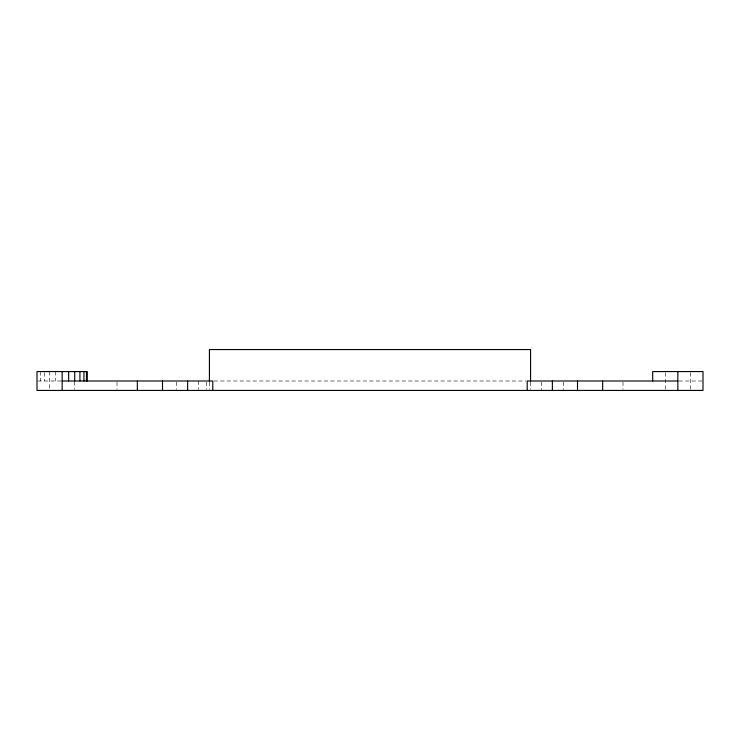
<?xml version="1.0" encoding="UTF-8"?>
<svg xmlns="http://www.w3.org/2000/svg" width="740" height="740" viewBox="0 0 740 740"><rect width="100%" height="100%" fill="white"/><g stroke="black" fill="none" stroke-linecap="round" stroke-linejoin="round"><path stroke-width="0.56" stroke-dasharray="3.7 2.78" d="M37.86 380.998L62.151 380.998M214.045 380.998L525.955 380.998M678.941 380.998L702.14 380.998M690.429 372.683L690.429 390.433M665.279 372.683L665.279 390.433M622.997 382.053L622.997 389.388M563.362 382.053L563.362 390.433M541.356 382.053L541.356 390.433M530.58 382.053L530.58 389.388M209.42 382.053L209.42 389.388M206.358 382.053L206.358 389.388M198.644 380.998L198.644 389.388M176.638 382.053L176.638 389.388M117.003 382.053L117.003 389.388M74.722 381.553L74.722 389.323M55.639 371.572L55.639 380.998M49.571 371.572L49.571 389.323M44.363 372.618L44.363 380.998M40.367 371.572L40.367 380.998"/><path stroke-width="1.11" d="M62.151 380.998L212.787 380.998L212.787 390.433M677.849 380.998L527.213 380.998L527.213 390.433M677.849 371.572L677.849 390.433M652.699 380.998L652.699 371.572L703 371.572L703 390.433L37 390.433L37 371.572L87.302 371.572L87.302 380.998M602.656 380.998L602.656 390.433M577.505 380.998L577.505 390.433M552.364 380.998L552.364 390.433M530.58 380.998L530.58 349.567L209.42 349.567L209.42 380.998M187.636 380.998L187.636 390.433M162.495 380.998L162.495 390.433M137.344 380.998L137.344 390.433M86.441 371.572L86.441 380.998M83.925 371.572L83.925 380.998M79.929 371.572L79.929 380.998M74.722 371.572L74.722 380.998M68.654 371.572L68.654 380.998M62.151 371.572L62.151 390.433"/></g></svg>
